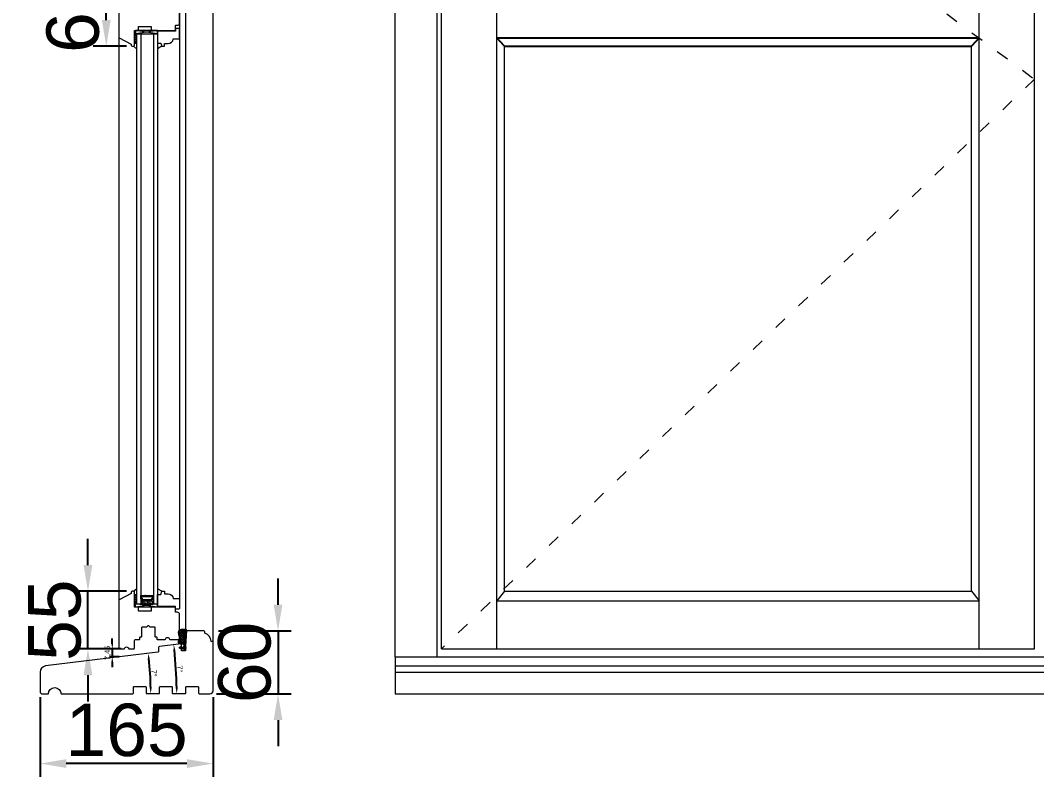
# Model space of a CAD drawing. Header units: millimetres. Extents: x 0 to 182016, y 11 to 3710.
# Drawn here: x 164660 to 165629, y 1246 to 1968 of the extents above; entities that cross this region are included whole.
import ezdxf

# ---------------------------------------------------------------- set-up
doc = ezdxf.new("R2010")
doc.units = ezdxf.units.MM
doc.linetypes.add('ACAD_ISO03W100', pattern=[30, 12, -18])
doc.layers.add('Matmenys', color=10, linetype='Continuous', lineweight=20)
doc.layers.add('Testinės profilio linijos', color=7, linetype='Continuous', lineweight=5)
doc.layers.add('Stiklo paketas', color=7, linetype='Continuous')
doc.styles.get("Standard").update_dxf_attribs({"font": 'arial.ttf'})
doc.dimstyles.new('2', dxfattribs={"dimscale": 2, "dimtxt": 2.5, "dimasz": 2.5, "dimexe": 1.25, "dimexo": 0.625, "dimtad": 1, "dimtxsty": 'Standard', "dimcen": 2.5, "dimadec": 0, "dimazin": 0, "dimtfac": 1, "dimtmove": 0, "dimatfit": 3, "dimfxl": 1, "dimarcsym": 0})
doc.dimstyles.new('Padidinti matmenys', dxfattribs={"dimscale": 10, "dimtxt": 5, "dimasz": 2.5, "dimexe": 1.25, "dimexo": 0.625, "dimtad": 1, "dimdec": 1, "dimtxsty": 'Standard', "dimcen": 2.5, "dimadec": 0, "dimazin": 0, "dimtfac": 1, "dimtdec": 1, "dimtmove": 0, "dimatfit": 3, "dimfxl": 1, "dimarcsym": 0})

# ---------------------------------------------------------------- blocks, each defined once
blk = doc.blocks.new('*D1523')
at = {"color": 0, "lineweight": -2, "transparency": 16777216}
for p, q in [((164906.15, 1410.25), (164906.15, 1435.25)), ((164849.53, 1385.25), (164918.65, 1385.25)), ((164906.15, 1385.25), (164906.15, 1325.25)), ((164847.53, 1325.25), (164918.65, 1325.25)), ((164906.15, 1300.25), (164906.15, 1275.25))]:
    blk.add_line(p, q, dxfattribs=at)
at = {"color": 0, "transparency": 16777216}
for points in [[(164901.98, 1410.25), (164910.32, 1410.25), (164906.15, 1385.25)], [(164901.98, 1300.25), (164910.32, 1300.25), (164906.15, 1325.25)]]:
    blk.add_solid(points, dxfattribs=at)
at = {"layer": 'Defpoints', "color": 0, "transparency": 16777216}
for p in [(164843.28, 1385.25), (164841.28, 1325.25), (164906.15, 1325.25)]:
    blk.add_point(p, dxfattribs=at)
at = {"color": 0, "lineweight": 5, "transparency": 16777216, "insert": (164874.37, 1355.25), "char_height": 50, "attachment_point": 5, "rotation": 90}
blk.add_mtext('60', dxfattribs=at)
blk = doc.blocks.new('*D1524')
at = {"color": 0, "lineweight": -2, "transparency": 16777216}
for p, q in [((164679.28, 1322), (164679.28, 1246.29)), ((164844.28, 1322), (164844.28, 1246.29)), ((164819.28, 1258.79), (164704.28, 1258.79))]:
    blk.add_line(p, q, dxfattribs=at)
at = {"color": 0, "transparency": 16777216}
for points in [[(164704.28, 1262.95), (164704.28, 1254.62), (164679.28, 1258.79)], [(164819.28, 1262.95), (164819.28, 1254.62), (164844.28, 1258.79)]]:
    blk.add_solid(points, dxfattribs=at)
at = {"layer": 'Defpoints', "color": 0, "transparency": 16777216}
for p in [(164679.28, 1328.25), (164844.28, 1328.25), (164679.28, 1258.79)]:
    blk.add_point(p, dxfattribs=at)
at = {"color": 0, "lineweight": 5, "transparency": 16777216, "insert": (164761.78, 1290.57), "char_height": 50, "attachment_point": 5}
blk.add_mtext('165', dxfattribs=at)
blk = doc.blocks.new('*D1525')
at = {"layer": 'Defpoints', "color": 0, "transparency": 16777216}
for p in [(164757.72, 1368.05), (164748.11, 1360.6), (164756.04, 1360.6)]:
    blk.add_point(p, dxfattribs=at)
at = {"layer": 'Matmenys', "color": 0, "lineweight": -2, "transparency": 16777216}
for p, q in [((164748.11, 1373.05), (164748.11, 1378.05)), ((164756.47, 1368.05), (164745.61, 1368.05)), ((164748.11, 1368.05), (164748.11, 1360.6)), ((164754.79, 1360.6), (164745.61, 1360.6)), ((164748.11, 1355.6), (164748.11, 1350.6))]:
    blk.add_line(p, q, dxfattribs=at)
at = {"layer": 'Matmenys', "color": 0, "transparency": 16777216}
for points in [[(164747.28, 1373.05), (164748.94, 1373.05), (164748.11, 1368.05)], [(164747.28, 1355.6), (164748.94, 1355.6), (164748.11, 1360.6)]]:
    blk.add_solid(points, dxfattribs=at)
at = {"layer": 'Matmenys', "color": 0, "lineweight": 5, "transparency": 16777216, "insert": (164743.86, 1364.33), "char_height": 5, "attachment_point": 5, "rotation": 90}
blk.add_mtext('7,45', dxfattribs=at)
blk = doc.blocks.new('*D1526')
at = {"layer": 'Defpoints', "color": 0, "transparency": 16777216}
for p in [(164756.04, 1360.6), (164791.41, 1364.95), (164784.53, 1338.28), (164781.28, 1325.45), (164792.28, 1325.45)]:
    blk.add_point(p, dxfattribs=at)
at = {"layer": 'Matmenys', "color": 0, "lineweight": -2, "transparency": 16777216}
blk.add_arc((164469.77, 1325.45), 315.03, 0.90939, 6.09061, dxfattribs=at)
at = {"layer": 'Matmenys', "color": 0, "transparency": 16777216}
for points in [[(164782.18, 1358.78), (164783.84, 1358.97), (164782.44, 1363.84)], [(164785.58, 1330.46), (164783.92, 1330.45), (164784.79, 1325.45)]]:
    blk.add_solid(points, dxfattribs=at)
at = {"layer": 'Matmenys', "color": 0, "lineweight": 5, "transparency": 16777216, "insert": (164787.95, 1344.91), "char_height": 5, "attachment_point": 5, "rotation": 273.5}
blk.add_mtext('7°', dxfattribs=at)
blk = doc.blocks.new('*D1527')
at = {"layer": 'Defpoints', "color": 0, "transparency": 16777216}
for p in [(164793.2, 1370.52), (164813.76, 1373.05), (164808.31, 1356.65), (164806.28, 1325.45), (164817.28, 1325.45)]:
    blk.add_point(p, dxfattribs=at)
at = {"layer": 'Matmenys', "color": 0, "lineweight": -2, "transparency": 16777216}
blk.add_arc((164426.12, 1325.45), 383.46, 0.7471, 6.2529, dxfattribs=at)
at = {"layer": 'Matmenys', "color": 0, "transparency": 16777216}
for points in [[(164806.47, 1367.12), (164808.13, 1367.31), (164806.72, 1372.18)], [(164810.38, 1330.46), (164808.71, 1330.45), (164809.58, 1325.45)]]:
    blk.add_solid(points, dxfattribs=at)
at = {"layer": 'Matmenys', "color": 0, "lineweight": 5, "transparency": 16777216, "insert": (164812.61, 1349.04), "char_height": 5, "attachment_point": 5, "rotation": 273.49212}
blk.add_mtext('7°', dxfattribs=at)
blk = doc.blocks.new('*D2029')
at = {"color": 0, "lineweight": -2, "transparency": 16777216}
for p, q in [((164724.94, 1448.05), (164724.94, 1473.05)), ((164761.54, 1423.05), (164712.44, 1423.05)), ((164724.94, 1368.05), (164724.94, 1423.05)), ((164749.03, 1368.05), (164712.44, 1368.05)), ((164724.94, 1343.05), (164724.94, 1318.05))]:
    blk.add_line(p, q, dxfattribs=at)
at = {"color": 0, "transparency": 16777216}
for points in [[(164720.77, 1448.05), (164729.11, 1448.05), (164724.94, 1423.05)], [(164720.77, 1343.05), (164729.11, 1343.05), (164724.94, 1368.05)]]:
    blk.add_solid(points, dxfattribs=at)
at = {"layer": 'Defpoints', "color": 0, "transparency": 16777216}
for p in [(164724.94, 1423.05), (164767.79, 1423.05), (164755.28, 1368.05)]:
    blk.add_point(p, dxfattribs=at)
at = {"color": 0, "lineweight": 5, "transparency": 16777216, "insert": (164693.26, 1395.55), "char_height": 50, "attachment_point": 5, "rotation": 90}
blk.add_mtext('55', dxfattribs=at)
blk = doc.blocks.new('*D2030')
at = {"color": 0, "lineweight": -2, "ltscale": 0.1, "transparency": 16777216}
for p, q in [((164761.53, 2007.76), (164729.91, 2007.76)), ((164742.41, 1967.76), (164742.41, 1982.76)), ((164761.54, 1942.76), (164729.91, 1942.76))]:
    blk.add_line(p, q, dxfattribs=at)
at = {"color": 0, "ltscale": 0.1, "transparency": 16777216}
for points in [[(164738.24, 1982.76), (164746.57, 1982.76), (164742.41, 2007.76)], [(164738.24, 1967.76), (164746.57, 1967.76), (164742.41, 1942.76)]]:
    blk.add_solid(points, dxfattribs=at)
at = {"layer": 'Defpoints', "color": 0, "ltscale": 0.1, "transparency": 16777216}
for p in [(164742.41, 2007.76), (164767.78, 2007.76), (164767.79, 1942.76)]:
    blk.add_point(p, dxfattribs=at)
at = {"color": 0, "ltscale": 0.1, "transparency": 16777216, "insert": (164710.63, 1975.26), "char_height": 50, "attachment_point": 5, "rotation": 90}
blk.add_mtext('65', dxfattribs=at)

msp = doc.modelspace()

# ---------------------------------------------------------------- hatches: boundary and pattern name
at = {"lineweight": 0, "ltscale": 0.5}
h = msp.add_hatch(dxfattribs=at)
h.set_pattern_fill('ANSI37', color=256, scale=0.5, style=0)
h.set_pattern_definition([(45, (164769.2814, 1058.9072), (-1.122532, 1.122532), []), (135, (164769.2814, 1058.9072), (-1.122532, -1.122532), [])])
h.paths.add_polyline_path([(164771.2814065, 1945.7599074), (164771.2814065, 1954.7599074), (164769.2814065, 1954.7599074), (164769.2814065, 1945.7599074)])
h = msp.add_hatch(dxfattribs=at)
h.set_pattern_fill('ANSI37', color=256, scale=0.5, style=0)
h.set_pattern_definition([(45, (164769.2814, 1818.0528), (-1.122532, 1.122532), []), (135, (164769.2814, 1818.0528), (-1.122532, -1.122532), [])])
h.paths.add_polyline_path([(164771.2814061, 1420.0526783), (164771.2814061, 1411.0526783), (164769.2814061, 1411.0526783), (164769.2814061, 1420.0526783)])
at = {"lineweight": 0}
h = msp.add_hatch(dxfattribs=at)
h.set_pattern_fill('JIS_WOOD', color=256, style=0)
h.set_pattern_definition([(315, (151867.8724, 20161.8238), (-0.5, -0.5), [])])
h.paths.add_polyline_path([(164785.280697, 1414.0526783), (164777.280697, 1414.0526783), (164775.280697, 1416.0526783), (164775.280697, 1419.0526783), (164787.3172796, 1419.0704117), (164787.280697, 1416.0526783)])
h.paths.add_polyline_path([(164777.6949106, 1415.0526783), (164784.8664835, 1415.0526783), (164786.280697, 1416.4668919), (164786.280697, 1418.0526783), (164776.280697, 1418.0526783), (164776.280697, 1416.4668919)], flags=16)
h = msp.add_hatch(dxfattribs=at)
h.set_pattern_fill('HEX', color=256, scale=0.25, style=0)
h.set_pattern_definition([(360, (151867.8724, 20161.8238), (-7e-16, -1.374815), [0.79375, -1.5875]), (240, (151867.8724, 20161.8238), (-1.190624716, 0.6874075), [0.79375, -1.5875]), (300, (151868.6662, 20161.8238), (-1.190624716, -0.6874075), [0.79375, -1.5875])])
h.paths.add_polyline_path([(164775.280697, 1411.0526783), (164775.280697, 1416.0526783), (164777.280697, 1414.0526783), (164785.280697, 1414.0526783), (164787.280697, 1416.0526783), (164787.2814061, 1411.0526783)])
at = {"layer": 'Matmenys'}
h = msp.add_hatch(dxfattribs=at)
h.set_pattern_fill('ANSI37', color=252, scale=0.5, angle=-183.5893456117, style=0)
h.set_pattern_definition([(221.4106544, (-107375.7192, 4950.2673), (1.0500540025, -1.190606082), []), (311.4106544, (-107375.7192, 4950.2673), (1.190606082, 1.0500540025), [])])
edge = h.paths.add_edge_path()
edge.add_arc((164817.5869824, 1383.3159799), 0.1, -3.5893456117, 86.4106543883)
edge.add_line((164817.5932429, 1383.4157838), (164816.0455571, 1383.512867))
edge.add_arc((164816.0612084, 1383.7623766), 0.25, 86.4106543883, 266.4106543883, ccw=False)
edge.add_line((164816.0768596, 1384.0118862), (164818.1235645, 1383.8835005))
edge.add_arc((164818.1173041, 1383.7836967), 0.1, -3.589345619, 86.4106543883, ccw=False)
edge.add_line((164818.2171079, 1383.7774362), (164818.2927509, 1383.7726912))
edge.add_line((164818.2927509, 1383.7726912), (164818.4170653, 1385.7544921))
edge.add_spline(control_points=[(164818.4170653, 1385.7544921), (164818.4052629, 1385.8336506), (164818.3940874, 1385.9036423), (164818.3722935, 1385.9873931), (164818.3629076, 1386.0109574), (164818.3502128, 1386.0348404), (164818.3439635, 1386.0429), (164818.3183747, 1386.0673879), (164818.2891377, 1386.0862807), (164818.1848179, 1386.1199841), (164818.1118857, 1386.133106), (164817.8589027, 1386.1528082), (164817.6450685, 1386.1423099), (164817.2025901, 1386.1229817), (164816.9832612, 1386.1185063), (164816.5633703, 1386.1174301), (164816.3602842, 1386.1204621), (164815.7700769, 1386.1331726), (164815.4020267, 1386.146349), (164814.6488453, 1386.1460873), (164814.2720955, 1386.127591), (164813.678991, 1386.0244046), (164813.45142, 1385.9645106), (164813.0543188, 1385.811475), (164812.8825312, 1385.7287256), (164812.5413634, 1385.5247254), (164812.3751608, 1385.4046106), (164812.084001, 1385.1371655), (164811.960421, 1384.9894918), (164811.8007023, 1384.7083073), (164811.7531484, 1384.573011), (164811.6935434, 1384.2717122), (164811.6828401, 1384.1081122), (164811.6965839, 1383.5235154), (164811.7913382, 1383.0595998), (164811.9630804, 1382.1671037), (164812.046775, 1381.7400235), (164812.2579613, 1380.6616749), (164812.3916954, 1380.0036243), (164812.5166214, 1379.0105224), (164812.5471153, 1378.7069212), (164812.5714507, 1378.0848776), (164812.56391, 1377.7689735), (164812.4790257, 1377.2197653), (164812.417687, 1376.9836819), (164812.2452267, 1376.5830305), (164812.1503782, 1376.4243979), (164811.9661098, 1376.1257392), (164811.8762523, 1375.9842819), (164811.7201692, 1375.682499), (164811.6501991, 1375.5174463), (164811.5304679, 1375.1523246), (164811.4874653, 1374.9513745), (164811.4635666, 1374.6119579), (164811.4767724, 1374.4699724), (164811.5368117, 1374.2747517), (164811.5735519, 1374.2094239), (164811.682101, 1374.0827006), (164811.7541671, 1374.0235227), (164812.0182547, 1373.8664452), (164812.259363, 1373.7849455), (164812.809774, 1373.6683282), (164813.1179691, 1373.6317967), (164813.7141869, 1373.5785252), (164814.0017379, 1373.5593028), (164814.5322277, 1373.5159433), (164814.7804862, 1373.4938071), (164815.1852885, 1373.4575928), (164815.3426918, 1373.4435064), (164815.6666242, 1373.4153843), (164815.8449415, 1373.4003482), (164816.1478085, 1373.3320632), (164816.2656305, 1373.2964282), (164816.4781093, 1373.2008314), (164816.5720241, 1373.1476845), (164816.7172178, 1373.0290438), (164816.772236, 1372.9734215), (164816.8613279, 1372.8496543), (164816.8942073, 1372.7860273), (164816.9423755, 1372.6671632), (164816.9592568, 1372.6100862), (164816.9852007, 1372.5095058), (164816.9949182, 1372.4651102), (164817.0039542, 1372.4241139)], knot_values=[0, 0, 0, 0, 0.2245066002, 0.2245066002, 0.377043448, 0.377043448, 0.5295802957, 0.5295802957, 0.8082977366, 0.8082977366, 1.0870151774, 1.0870151774, 1.6244414062, 1.6244414062, 2.161867635, 2.161867635, 2.6992938638, 2.6992938638, 3.7741463214, 3.7741463214, 5.0334406395, 5.0334406395, 5.8656302806, 5.8656302806, 6.5060139406, 6.5060139406, 7.1463976006, 7.1463976006, 7.7996240151, 7.7996240151, 8.3563201169, 8.3563201169, 8.9130162187, 8.9130162187, 10.239934143, 10.239934143, 11.5668520673, 11.5668520673, 13.5970761059, 13.5970761059, 14.4582175179, 14.4582175179, 15.3193589298, 15.3193589298, 15.9856015553, 15.9856015553, 16.5061017172, 16.5061017172, 17.0266018791, 17.0266018791, 17.547102041, 17.547102041, 18.1672448488, 18.1672448488, 18.7176261004, 18.7176261004, 19.1465766047, 19.1465766047, 19.5755271091, 19.5755271091, 20.3898249977, 20.3898249977, 21.2041228863, 21.2041228863, 21.9655448497, 21.9655448497, 22.7269668131, 22.7269668131, 23.2229068178, 23.2229068178, 23.7188468224, 23.7188468224, 24.0184411081, 24.0184411081, 24.2549295987, 24.2549295987, 24.4119994701, 24.4119994701, 24.5501072405, 24.5501072405, 24.6882150108, 24.6882150108, 24.8099116426, 24.8099116426, 24.8099116426, 24.8099116426], degree=3, periodic=0)
edge.add_line((164817.0039542, 1372.4241139), (164817.6867862, 1383.3097194))

# ---------------------------------------------------------------- linework, layer by layer
at = {"lineweight": 5}
for p, q in [((165017.9750571, 1360.6025068), (165017.9750571, 2375.2831275)), ((165057.9750571, 1360.6025068), (165057.9750571, 2335.2831271)), ((165061.9750571, 1368.0526783), (165061.9750571, 2331.2831271)), ((165114.6579631, 1368.0526783), (165114.6579631, 2331.2831271)), ((165574.7893819, 1368.0526783), (165574.7893819, 2331.2831271)), ((165627.4722876, 1368.0526783), (165627.4722876, 2331.2831271)), ((165121.9750575, 1423.0526783), (165121.9750575, 1942.7599074)), ((165567.4722876, 1423.0526783), (165567.4722876, 1942.7599074)), ((165121.9750575, 1423.0526783), (165114.6579631, 1414.0713045)), ((165121.9750575, 1423.0526783), (165567.4722876, 1423.0526783)), ((165567.4722876, 1423.0526783), (165574.7893819, 1414.0713045)), ((165114.6579631, 1414.0713045), (165574.7893819, 1414.0713045)), ((165061.9750571, 1368.0526783), (165627.4722876, 1368.0526783)), ((165017.9750571, 1360.6025068), (167472.963978, 1360.6025068)), ((165017.9750571, 1360.6025068), (165017.9750571, 1325.2526783)), ((165017.9750571, 1351.8249485), (167472.963978, 1351.8249485)), ((165017.9750571, 1345.8696716), (167472.963978, 1345.8696716)), ((165017.9750571, 1325.2526783), (167472.963978, 1325.2526783))]:
    msp.add_line(p, q, dxfattribs=at)
at = {"linetype": 'ACAD_ISO03W100', "lineweight": 5}
for p, q in [((165061.9750571, 2331.2831271), (165627.4722876, 1911.3929887)), ((165627.4722876, 1911.3929887), (165061.9750571, 1368.0526783))]:
    msp.add_line(p, q, dxfattribs=at)
at = {"lineweight": 9}
for p, q in [((164812.2814061, 2283.2831271), (164812.2814061, 1416.0526783)), ((164771.2814061, 1954.7599074), (164771.2814061, 1411.0527634)), ((164775.2814061, 1954.7599074), (164775.2814061, 1411.0527634)), ((164787.2814061, 1954.7599074), (164787.2814061, 1411.0527634)), ((164791.2814061, 1954.7599074), (164791.2814061, 1411.0527634))]:
    msp.add_line(p, q, dxfattribs=at)
at = {"lineweight": 0}
for p, q in [((164791.2806975, 1954.7599074), (164770.2806975, 1957.7599074)), ((164791.2806975, 1957.7599074), (164770.2806975, 1954.7599074)), ((164769.2814065, 1954.7599074), (164772.2814065, 1954.7599074)), ((164768.2814065, 1942.7599074), (164771.2814065, 1940.4732423)), ((164769.2814065, 1945.7599074), (164771.2814065, 1945.7599074)), ((164795.2814065, 1942.7599074), (164791.2814065, 1940.4732423)), ((164768.2814061, 1423.0526783), (164771.2814061, 1425.3393434)), ((164795.2814061, 1423.0526783), (164791.2814061, 1425.3393434)), ((164769.2814061, 1420.0526783), (164771.2814061, 1420.0526783)), ((164769.2814061, 1411.0526783), (164772.2814061, 1411.0526783)), ((164791.280697, 1411.0526783), (164770.280697, 1408.0526783)), ((164791.280697, 1408.0526783), (164770.280697, 1411.0526783))]:
    msp.add_line(p, q, dxfattribs=at)
at = {"ltscale": 0.1}
for p, q in [((165114.6579631, 1950.8583336), (165574.7893819, 1950.8583336)), ((165121.9750575, 1942.7599074), (165567.4722876, 1942.7599074))]:
    msp.add_line(p, q, dxfattribs=at)
at = {"color": 1}
for p, q in [((164818.4170653, 1385.7544921), (164817.461408, 1370.5195474)), ((164818.7137853, 1385.7987324), (164817.7524906, 1370.4739169)), ((164816.710986, 1372.3595411), (164816.6005565, 1370.5990898))]:
    msp.add_line(p, q, dxfattribs=at)
for p, q in [((164817.5932429, 1383.4157838), (164816.0455571, 1383.512867)), ((164818.1235645, 1383.8835005), (164816.0768596, 1384.0118862)), ((164816.7562941, 1368.4759544), (164817.6867862, 1383.3097194)), ((164817.2599878, 1368.5191722), (164818.2171079, 1383.7774362)), ((164818.2171079, 1383.7774362), (164818.2927509, 1383.7726912)), ((164812.377497, 1368.9539384), (164812.5981519, 1369.9292904)), ((164816.7245875, 1367.9704919), (164812.377497, 1368.9539384)), ((164815.8181584, 1369.2008252), (164812.5981519, 1369.9292904)), ((164815.707831, 1368.7131492), (164815.8181584, 1369.2008252)), ((164816.7562941, 1368.4759544), (164815.707831, 1368.7131492)), ((164816.7153485, 1367.823206), (164816.7245875, 1367.9704919)), ((164817.2143677, 1367.7919035), (164816.7153485, 1367.823206)), ((164818.2808324, 1368.8222448), (164817.2143677, 1367.7919035)), ((164818.3277304, 1369.5698855), (164817.2599878, 1368.5191722)), ((164818.2808324, 1368.8222448), (164818.3277304, 1369.5698855))]:
    msp.add_line(p, q)
at = {"lineweight": 0}
for points in [[(164791.2806975, 1957.7599074), (164770.2806975, 1957.7599074), (164770.2806975, 1954.7599074), (164791.2806975, 1954.7599074)], [(164785.280697, 1414.0526783), (164777.280697, 1414.0526783), (164775.280697, 1416.0526783), (164775.280697, 1419.0526783), (164787.280697, 1419.0526783), (164787.280697, 1416.0526783)], [(164784.8664835, 1415.0526783), (164777.6949106, 1415.0526783), (164776.280697, 1416.4668919), (164776.280697, 1418.0526783), (164786.280697, 1418.0526783), (164786.280697, 1416.4668919)], [(164791.280697, 1408.0526783), (164770.280697, 1408.0526783), (164770.280697, 1411.0526783), (164791.280697, 1411.0526783)]]:
    msp.add_lwpolyline(points, close=True, dxfattribs=at)
for points in [[(164806.2814065, 1949.7599074), (164812.2814065, 1949.7599074), (164812.2814065, 1958.7599074, 0.4142135624), (164811.2814065, 1959.7599074), (164808.2814065, 1959.7599074), (164808.2814065, 1957.2599074), (164791.2814065, 1957.2599074), (164791.2814065, 1945.7599074), (164794.2814065, 1945.7599074), (164795.2814065, 1942.7599074), (164797.7814065, 1942.7599074), (164797.7814065, 1945.2599074), (164801.3064693, 1945.2599074, 0.3851703882), (164806.2814065, 1949.7599074)], [(164806.2814061, 1416.0526783), (164812.2814061, 1416.0526783), (164812.2814061, 1407.0526783, -0.4142135624), (164811.2814061, 1406.0526783), (164808.2814061, 1406.0526783), (164808.2814061, 1408.5526783), (164791.2814061, 1408.5526783), (164791.2814061, 1420.0526783), (164794.2814061, 1420.0526783), (164795.2814061, 1423.0526783), (164797.7814061, 1423.0526783), (164797.7814061, 1420.5526783), (164801.3064689, 1420.5526783, -0.3851703882), (164806.2814061, 1416.0526783)]]:
    msp.add_lwpolyline(points, format="xyb", dxfattribs=at)
at = {"ltscale": 0.1}
for points in [[(165121.9750575, 1942.7599074), (165114.6579631, 1950.8583336)], [(165574.7893819, 1950.8583336), (165567.4722876, 1942.7599074)]]:
    msp.add_lwpolyline(points, dxfattribs=at)
at = {"lineweight": 5}
for points in [[(164769.211515, 1369.0439518), (164769.2727554, 1376.0614048, -0.4116598905), (164770.2727173, 1377.0526783), (164773.8112427, 1377.0526783, 0.4040361542), (164774.3109552, 1377.5352286), (164774.3712955, 1379.2631482, -0.4040262258), (164774.6711127, 1379.5526783), (164775.7242343, 1379.5526783, 0.4091108014), (164776.2241582, 1380.0439521), (164776.376261, 1388.757914, -0.4091108014), (164776.6762153, 1389.0526783), (164780.7000352, 1389.0526783, 0.1989123674), (164781.0535886, 1389.1991249), (164782.3192741, 1390.4648103, -0.4142135624), (164782.7435381, 1390.4648103), (164784.0092236, 1389.1991249, 0.1989123674), (164784.3627769, 1389.0526783), (164788.3865969, 1389.0526783, -0.4091108014), (164788.6865512, 1388.757914), (164788.838654, 1380.0439521, 0.4091108014), (164789.3385778, 1379.5526783), (164790.3916995, 1379.5526783, -0.4040262258), (164790.6915167, 1379.2631482), (164790.751857, 1377.5352286, 0.4040262258), (164791.2515524, 1377.0526783), (164798.3319164, 1377.0526783, 0.3563939587), (164798.8218143, 1377.4526783, -0.8164965809), (164802.7409979, 1377.4526783, 0.3563939587), (164803.2308958, 1377.0526783), (164811.2814061, 1377.0526783, 0.4142135624), (164812.2814061, 1378.0526783), (164812.2814061, 1401.0526783, 0.4142135624), (164810.2814061, 1403.0526783), (164808.5787995, 1403.0526783, -0.4116598905), (164808.2788109, 1403.3500603), (164808.2420971, 1407.5570416, 0.4116598905), (164807.7421162, 1408.0526783), (164785.8119692, 1408.0526783, 0.4116598905), (164785.3119882, 1407.5570416), (164785.2840013, 1404.3500603, -0.4116598905), (164784.9840127, 1404.0526783), (164773.5787995, 1404.0526783, -0.4116598905), (164773.2788109, 1404.3500603), (164773.250824, 1407.5570416, 0.4116598905), (164772.750843, 1408.0526783), (164769.2814061, 1408.0526783), (164769.2814061, 1422.0526783, 0.4142135624), (164768.2814061, 1423.0526783), (164767.290171, 1423.0526783, 0.4116598905), (164766.2902091, 1422.0614048), (164766.2814061, 1421.0526783), (164754.8119345, 1414.9542521, 0.2773245441), (164754.2814061, 1414.0713045), (164754.2814061, 1369.0526783, 0.4142135624), (164755.2814061, 1368.0526783), (164759.3319164, 1368.0526783, 0.3563939587), (164759.8218143, 1368.4526783, -0.8164965809), (164763.7409979, 1368.4526783, 0.3563939587), (164764.2308958, 1368.0526783), (164768.2115531, 1368.0526783, 0.4116598905)], [(164699.2814083, 1325.2526783), (164767.2814083, 1325.2526783, 0.4142135624), (164768.2814083, 1326.2526783), (164768.2814083, 1331.7526783, -0.4142135624), (164768.7814083, 1332.2526783), (164779.7814083, 1332.2526783, -0.4142135624), (164780.2814083, 1331.7526783), (164780.2814083, 1326.4526783, 0.4142135624), (164781.2814083, 1325.4526783), (164792.2814083, 1325.4526783, 0.4142135624), (164793.2814083, 1326.4526783), (164793.2814083, 1331.7526783, -0.4142135624), (164793.7814083, 1332.2526783), (164804.7814083, 1332.2526783, -0.4142135624), (164805.2814083, 1331.7526783), (164805.2814083, 1326.4526783, 0.4142135624), (164806.2814083, 1325.4526783), (164817.2814083, 1325.4526783, 0.4142135624), (164818.2814083, 1326.4526783), (164818.2814083, 1331.7526783, -0.4142135624), (164818.7814083, 1332.2526783), (164829.7814083, 1332.2526783, -0.4142135624), (164830.2814083, 1331.7526783), (164830.2814083, 1326.2526783, 0.4142135624), (164831.2814083, 1325.2526783), (164841.2814083, 1325.2526783, 0.4142135624), (164844.2814083, 1328.2526783), (164844.2814065, 1374.2526783, 0.4142135624), (164843.2814065, 1375.2526783), (164842.5720798, 1375.2526783, -0.4001549105), (164842.2724288, 1375.5382129, 0.3090857966), (164836.4841455, 1383.1875236, -0.3199404334), (164836.2795157, 1383.4693467), (164836.2726035, 1384.2614048, 0.4116598904), (164835.2726415, 1385.2526783), (164819.3774397, 1385.2526783, 0.4116598905), (164818.3774778, 1384.2614048), (164818.2900568, 1374.2439518, -0.2023892741), (164817.9814061, 1373.5301212), (164817.9814061, 1366.2526783), (164813.9814061, 1366.2526783), (164813.9814061, 1373.0526783), (164813.8207455, 1373.0526783, 0.0305527633), (164813.7598108, 1373.0489514), (164793.1986637, 1370.52436, 0.3763733489), (164792.3205711, 1369.5405403), (164792.2890591, 1365.9296214, -0.3763733489), (164791.4109665, 1364.9458018), (164684.5501922, 1351.8249485, 0.3788661087), (164679.2814083, 1345.8696716), (164679.2814083, 1327.2526783, 0.4142135624), (164681.2814083, 1325.2526783), (164687.2814083, 1325.2526783, -1)]]:
    msp.add_lwpolyline(points, format="xyb", close=True, dxfattribs=at)
for centre, radius, start, end in [((164816.0612084, 1383.7623766), 0.25, 86.4106543892, 266.4106543892), ((164817.5869824, 1383.3159799), 0.1, 356.4106543908, 86.4106543892), ((164818.1173041, 1383.7836967), 0.1, 356.4106543908, 86.4106543892)]:
    msp.add_arc(centre, radius, start, end)
at = {"color": 1}
msp.add_spline([(164818.7137853, 1385.7987324), (164818.6232886, 1386.1602327), (164817.3494301, 1386.4297736), (164812.6570571, 1385.9413843), (164811.5670509, 1384.8981865), (164811.5484345, 1382.7347146), (164811.8788084, 1381.0366748), (164812.2257247, 1378.8712339), (164812.0262959, 1376.8345123), (164811.5501269, 1376.0062675), (164811.2698636, 1374.1517273), (164813.9820421, 1373.2592815), (164815.4609178, 1373.1321139), (164816.1481856, 1373.0141426), (164816.590071, 1372.7119369), (164816.710986, 1372.3595411)], degree=3, dxfattribs=at)
msp.add_open_spline([(164818.4170653, 1385.7544921), (164818.4052629, 1385.8336506), (164818.3940874, 1385.9036423), (164818.3722935, 1385.9873931), (164818.3629076, 1386.0109574), (164818.3502128, 1386.0348404), (164818.3439635, 1386.0429), (164818.3183747, 1386.0673879), (164818.2891377, 1386.0862807), (164818.1848179, 1386.1199841), (164818.1118857, 1386.133106), (164817.8589027, 1386.1528082), (164817.6450685, 1386.1423099), (164817.2025901, 1386.1229817), (164816.9832612, 1386.1185063), (164816.5633703, 1386.1174301), (164816.3602842, 1386.1204621), (164815.7700769, 1386.1331726), (164815.4020267, 1386.146349), (164814.6488453, 1386.1460873), (164814.2720955, 1386.127591), (164813.678991, 1386.0244046), (164813.45142, 1385.9645106), (164813.0543188, 1385.811475), (164812.8825312, 1385.7287256), (164812.5413634, 1385.5247254), (164812.3751608, 1385.4046106), (164812.084001, 1385.1371655), (164811.960421, 1384.9894918), (164811.8007023, 1384.7083073), (164811.7531484, 1384.573011), (164811.6935434, 1384.2717122), (164811.6828401, 1384.1081122), (164811.6965839, 1383.5235154), (164811.7913382, 1383.0595998), (164811.9630804, 1382.1671037), (164812.046775, 1381.7400235), (164812.2579613, 1380.6616749), (164812.3916954, 1380.0036243), (164812.5166214, 1379.0105224), (164812.5471153, 1378.7069212), (164812.5714507, 1378.0848776), (164812.56391, 1377.7689735), (164812.4790257, 1377.2197653), (164812.417687, 1376.9836819), (164812.2452267, 1376.5830305), (164812.1503782, 1376.4243979), (164811.9661098, 1376.1257392), (164811.8762523, 1375.9842819), (164811.7201692, 1375.682499), (164811.6501991, 1375.5174463), (164811.5304679, 1375.1523246), (164811.4874653, 1374.9513745), (164811.4635666, 1374.6119579), (164811.4767724, 1374.4699724), (164811.5368117, 1374.2747517), (164811.5735519, 1374.2094239), (164811.682101, 1374.0827006), (164811.7541671, 1374.0235227), (164812.0182547, 1373.8664452), (164812.259363, 1373.7849455), (164812.809774, 1373.6683282), (164813.1179691, 1373.6317967), (164813.7141869, 1373.5785252), (164814.0017379, 1373.5593028), (164814.5322277, 1373.5159433), (164814.7804862, 1373.4938071), (164815.1852885, 1373.4575928), (164815.3426918, 1373.4435064), (164815.6666242, 1373.4153843), (164815.8449415, 1373.4003482), (164816.1478085, 1373.3320632), (164816.2656305, 1373.2964282), (164816.4781093, 1373.2008314), (164816.5720241, 1373.1476845), (164816.7172178, 1373.0290438), (164816.772236, 1372.9734215), (164816.8613279, 1372.8496543), (164816.8942073, 1372.7860273), (164816.9423755, 1372.6671632), (164816.9592568, 1372.6100862), (164816.9852007, 1372.5095058), (164816.9949182, 1372.4651102), (164817.0039542, 1372.4241139)], degree=3, knots=[0, 0, 0, 0, 0.2245066002, 0.2245066002, 0.377043448, 0.377043448, 0.5295802957, 0.5295802957, 0.8082977366, 0.8082977366, 1.0870151774, 1.0870151774, 1.6244414062, 1.6244414062, 2.161867635, 2.161867635, 2.6992938638, 2.6992938638, 3.7741463214, 3.7741463214, 5.0334406395, 5.0334406395, 5.8656302806, 5.8656302806, 6.5060139406, 6.5060139406, 7.1463976006, 7.1463976006, 7.7996240151, 7.7996240151, 8.3563201169, 8.3563201169, 8.9130162187, 8.9130162187, 10.239934143, 10.239934143, 11.5668520673, 11.5668520673, 13.5970761059, 13.5970761059, 14.4582175179, 14.4582175179, 15.3193589298, 15.3193589298, 15.9856015553, 15.9856015553, 16.5061017172, 16.5061017172, 17.0266018791, 17.0266018791, 17.547102041, 17.547102041, 18.1672448488, 18.1672448488, 18.7176261004, 18.7176261004, 19.1465766047, 19.1465766047, 19.5755271091, 19.5755271091, 20.3898249977, 20.3898249977, 21.2041228863, 21.2041228863, 21.9655448497, 21.9655448497, 22.7269668131, 22.7269668131, 23.2229068178, 23.2229068178, 23.7188468224, 23.7188468224, 24.0184411081, 24.0184411081, 24.2549295987, 24.2549295987, 24.4119994701, 24.4119994701, 24.5501072405, 24.5501072405, 24.6882150108, 24.6882150108, 24.8099116426, 24.8099116426, 24.8099116426, 24.8099116426], dxfattribs=at)
at = {"layer": 'Stiklo paketas', "lineweight": 5}
msp.add_lwpolyline([(164754.2814065, 1999.4428131), (164754.2814065, 1951.7412812, 0.2773245441), (164754.8119349, 1950.8583336), (164766.2814065, 1944.7599074), (164766.2902095, 1943.7511809, 0.4116598905), (164767.2901714, 1942.7599074), (164768.2814065, 1942.7599074, 0.4142135624), (164769.2814065, 1943.7599074), (164769.2814065, 1957.7599074), (164772.7508434, 1957.7599074, 0.4116598905), (164773.2508244, 1958.2555441), (164773.2788113, 1961.4625254, -0.4116598905), (164773.5787999, 1961.7599074), (164784.9840131, 1961.7599074, -0.4116598905), (164785.2840017, 1961.4625254), (164785.3119886, 1958.2555441, 0.4116598905), (164785.8119696, 1957.7599074), (164807.7421165, 1957.7599074, 0.4116598905), (164808.2420975, 1958.2555441), (164808.2788113, 1962.4625254, -0.4116598905), (164808.5787999, 1962.7599074), (164810.2814065, 1962.7599074, 0.4142135624), (164812.2814065, 1964.7599074), (164812.2814065, 1985.7599074, 0.4142135624)], format="xyb", dxfattribs=at)
at = {"layer": 'Testinės profilio linijos', "lineweight": 5}
for p, q in [((164818.2814061, 1374.1211412), (164818.2814061, 2326.4691455)), ((164844.2814063, 1374.2520731), (164844.2814051, 2326.1510094)), ((164754.2814067, 2284.5991517), (164754.2814061, 1414.0713045))]:
    msp.add_line(p, q, dxfattribs=at)

# ---------------------------------------------------------------- dimensions: what is measured, and where the dimension line sits
at = {"color": 1, "ltscale": 0.1}
dim = msp.add_linear_dim(base=(164742.4060443, 2007.7599074), p1=(164767.785789, 1942.7599074), p2=(164767.7814065, 2007.7599074), angle=90, dimstyle='Padidinti matmenys', dxfattribs=at)
dim.commit()
dim.dimension.update_dxf_attribs({"geometry": '*D2030', "text_midpoint": (164742.4060443, 1975.2599074), "dimtype": 160})
at = {"color": 1, "lineweight": 5}
for base, p1, p2, picture, middle in [((164724.9404693, 1423.0526783), (164755.2814061, 1368.0526783), (164767.7857886, 1423.0526783), '*D2029', (164724.9404693, 1395.5526783)), ((164906.14939, 1325.2526783), (164843.2814061, 1385.2526783), (164841.2814083, 1325.2526783), '*D1523', (164906.14939, 1355.2526783))]:
    dim = msp.add_linear_dim(base=base, p1=p1, p2=p2, angle=90, dimstyle='Padidinti matmenys', dxfattribs=at)
    dim.commit()
    dim.dimension.update_dxf_attribs({"geometry": picture, "text_midpoint": middle, "dimtype": 160})
dim = msp.add_linear_dim(base=(164679.2814083, 1258.7870194), p1=(164844.2814083, 1328.2526783), p2=(164679.2814083, 1328.2526783), dimstyle='Padidinti matmenys', dxfattribs=at)
dim.commit()
dim.dimension.update_dxf_attribs({"geometry": '*D1524', "text_midpoint": (164761.7814083, 1290.5656688)})
at = {"layer": 'Matmenys', "lineweight": 5}
dim = msp.add_linear_dim(base=(164748.1090141, 1360.6025068), p1=(164757.7165847, 1368.0526783), p2=(164756.0376674, 1360.6025068), angle=90, dimstyle='2', dxfattribs=at)
dim.commit()
dim.dimension.update_dxf_attribs({"geometry": '*D1525', "text_midpoint": (164748.1090141, 1364.3275925), "dimtype": 160})
dim = msp.add_angular_dim_2l(base=(164808.30737, 1356.6504193), line1=((164806.2814083, 1325.4526783), (164817.2814083, 1325.4526783)), line2=((164813.7598108, 1373.0489514), (164793.1986637, 1370.52436)), dimstyle='2', dxfattribs=at)
dim.commit()
dim.dimension.update_dxf_attribs({"geometry": '*D1527', "text_midpoint": (164808.866568, 1348.809662), "dimtype": 162})
dim = msp.add_angular_dim_2l(base=(164784.5295432, 1338.2783389), line1=((164781.2814083, 1325.4526783), (164792.2814083, 1325.4526783)), line2=((164791.4109665, 1364.9458018), (164756.0376674, 1360.6025068)), dimstyle='2', dxfattribs=at)
dim.commit()
dim.dimension.update_dxf_attribs({"geometry": '*D1526', "text_midpoint": (164787.9461572, 1344.913454)})

doc.saveas('drawing.dxf')
